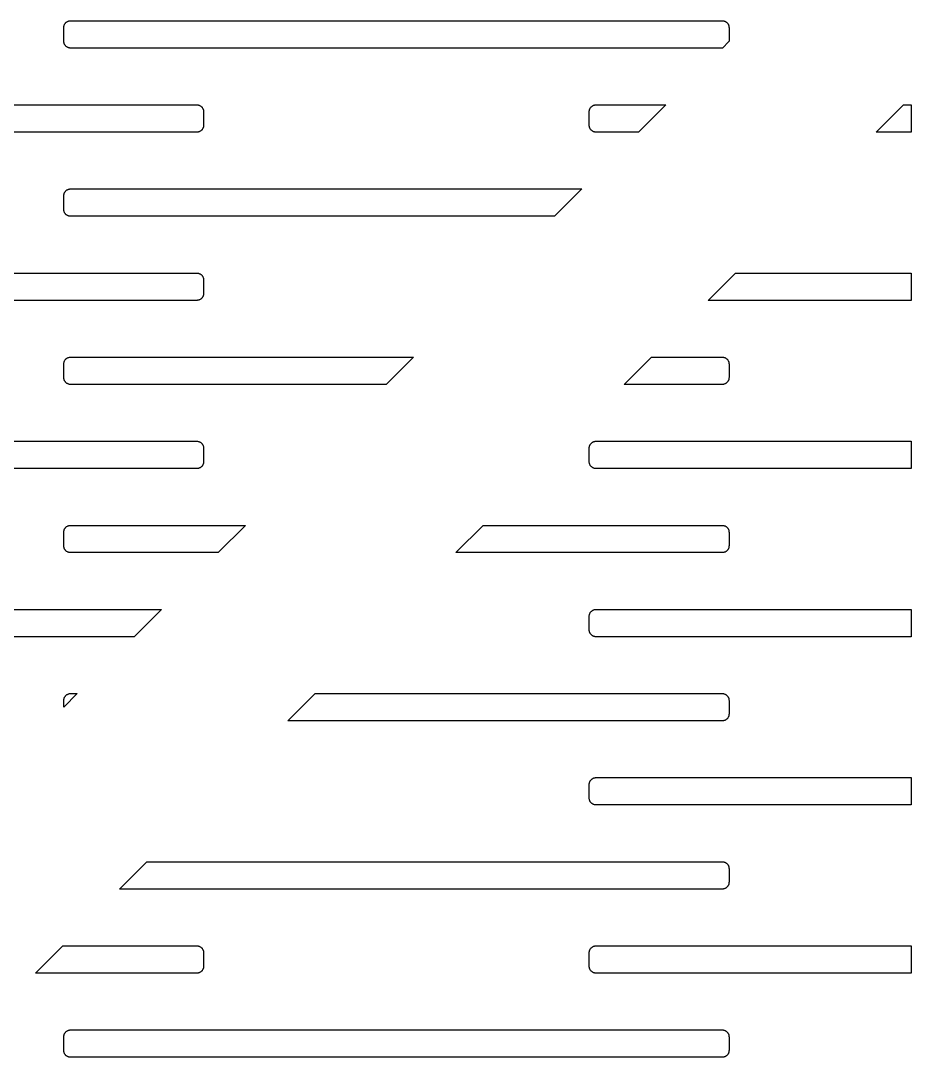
# Model space of a CAD drawing. Header units: metres. Extents: x -218 to 218, y -218 to 218.
# Drawn here: x -46.37 to -4, y -55.32 to -6.02 of the extents above; entities that cross this region are included whole.
import ezdxf

# ---------------------------------------------------------------- set-up
doc = ezdxf.new("R2010")
doc.units = ezdxf.units.M

msp = doc.modelspace()

# ---------------------------------------------------------------- linework, layer by layer
for p, q in [((-44.3222, -6.3472), (-44.3215, -6.32678)), ((-44.3222, -6.99719), (-44.3222, -6.3472)), ((-44.3215, -6.32678), (-44.3196, -6.30646)), ((-44.3196, -6.30646), (-44.3164, -6.2863)), ((-44.3164, -6.2863), (-44.312, -6.26637)), ((-44.312, -6.26637), (-44.3063, -6.24677)), ((-44.3063, -6.24677), (-44.2994, -6.22755)), ((-44.2994, -6.22755), (-44.2913, -6.20882)), ((-44.2913, -6.20882), (-44.282, -6.19063)), ((-44.282, -6.19063), (-44.2716, -6.17305)), ((-44.2716, -6.17305), (-44.2601, -6.15616)), ((-44.2601, -6.15616), (-44.2476, -6.14003)), ((-44.2476, -6.14003), (-44.2341, -6.12471)), ((-44.2341, -6.12471), (-44.2197, -6.11028)), ((-44.2197, -6.11028), (-44.2044, -6.09677)), ((-44.2044, -6.09677), (-44.1882, -6.08426)), ((-44.1882, -6.08426), (-44.1713, -6.07278)), ((-44.1713, -6.07278), (-44.1538, -6.06239)), ((-44.1538, -6.06239), (-44.1356, -6.05313)), ((-44.1356, -6.05313), (-44.1168, -6.04501)), ((-44.1168, -6.04501), (-44.0976, -6.0381)), ((-44.0976, -6.0381), (-44.078, -6.03241)), ((-44.078, -6.03241), (-44.0581, -6.02795)), ((-44.0581, -6.02795), (-44.0379, -6.02477)), ((-44.0379, -6.02477), (-44.0176, -6.02284)), ((-44.0176, -6.02284), (-43.9972, -6.0222)), ((-43.9972, -6.0222), (-12.9972, -6.0222)), ((-12.9972, -6.0222), (-12.9768, -6.02284)), ((-12.9768, -6.02284), (-12.9565, -6.02477)), ((-12.9565, -6.02477), (-12.9363, -6.02795)), ((-12.9363, -6.02795), (-12.9164, -6.03241)), ((-12.9164, -6.03241), (-12.8968, -6.0381)), ((-12.8968, -6.0381), (-12.8775, -6.04501)), ((-12.8775, -6.04501), (-12.8588, -6.05313)), ((-12.8588, -6.05313), (-12.8406, -6.06239)), ((-12.8406, -6.06239), (-12.823, -6.07278)), ((-12.823, -6.07278), (-12.8062, -6.08426)), ((-12.8062, -6.08426), (-12.79, -6.09677)), ((-12.79, -6.09677), (-12.7747, -6.11028)), ((-12.7747, -6.11028), (-12.7603, -6.12471)), ((-12.7603, -6.12471), (-12.7468, -6.14003)), ((-12.7468, -6.14003), (-12.7343, -6.15616)), ((-12.7343, -6.15616), (-12.7228, -6.17305)), ((-12.7228, -6.17305), (-12.7124, -6.19063)), ((-12.7124, -6.19063), (-12.7031, -6.20882)), ((-12.7031, -6.20882), (-12.695, -6.22755)), ((-12.695, -6.22755), (-12.6881, -6.24677)), ((-12.6881, -6.24677), (-12.6824, -6.26637)), ((-12.6824, -6.26637), (-12.6779, -6.2863)), ((-12.6779, -6.2863), (-12.6748, -6.30646)), ((-12.6748, -6.30646), (-12.6728, -6.32678)), ((-12.6728, -6.32678), (-12.6722, -6.3472)), ((-12.6722, -6.3472), (-12.6722, -6.99719)), ((-44.3215, -7.01759), (-44.3222, -6.99719)), ((-44.3196, -7.03793), (-44.3215, -7.01759)), ((-44.3164, -7.05809), (-44.3196, -7.03793)), ((-44.312, -7.07802), (-44.3164, -7.05809)), ((-44.3063, -7.09763), (-44.312, -7.07802)), ((-44.2994, -7.11684), (-44.3063, -7.09763)), ((-44.2913, -7.13557), (-44.2994, -7.11684)), ((-44.282, -7.15376), (-44.2913, -7.13557)), ((-44.2716, -7.17134), (-44.282, -7.15376)), ((-44.2601, -7.18822), (-44.2716, -7.17134)), ((-44.2476, -7.20436), (-44.2601, -7.18822)), ((-44.2341, -7.21967), (-44.2476, -7.20436)), ((-44.2197, -7.23412), (-44.2341, -7.21967)), ((-44.2044, -7.2476), (-44.2197, -7.23412)), ((-44.1882, -7.26012), (-44.2044, -7.2476)), ((-44.1713, -7.27161), (-44.1882, -7.26012)), ((-44.1538, -7.282), (-44.1713, -7.27161)), ((-44.1356, -7.29126), (-44.1538, -7.282)), ((-44.1168, -7.29938), (-44.1356, -7.29126)), ((-44.0976, -7.30629), (-44.1168, -7.29938)), ((-44.078, -7.31198), (-44.0976, -7.30629)), ((-44.0581, -7.31644), (-44.078, -7.31198)), ((-44.0379, -7.31963), (-44.0581, -7.31644)), ((-44.0176, -7.32155), (-44.0379, -7.31963)), ((-43.9972, -7.32219), (-44.0176, -7.32155)), ((-12.9972, -7.32219), (-43.9972, -7.32219)), ((-12.9785, -7.32161), (-12.9972, -7.32219)), ((-12.6728, -7.01593), (-12.9785, -7.32161)), ((-12.6722, -6.99719), (-12.6728, -7.01593)), ((-68.9972, -10.0222), (-37.9972, -10.0222)), ((-37.9972, -10.0222), (-37.9768, -10.0228)), ((-37.9768, -10.0228), (-37.9565, -10.0248)), ((-37.9565, -10.0248), (-37.9363, -10.028)), ((-37.9363, -10.028), (-37.9164, -10.0324)), ((-37.9164, -10.0324), (-37.8968, -10.0381)), ((-37.8968, -10.0381), (-37.8775, -10.045)), ((-37.8775, -10.045), (-37.8588, -10.0531)), ((-37.8588, -10.0531), (-37.8406, -10.0624)), ((-37.8406, -10.0624), (-37.8231, -10.0728)), ((-37.8231, -10.0728), (-37.8062, -10.0843)), ((-37.8062, -10.0843), (-37.79, -10.0968)), ((-37.79, -10.0968), (-37.7747, -10.1103)), ((-37.7747, -10.1103), (-37.7603, -10.1247)), ((-37.7603, -10.1247), (-37.7468, -10.14)), ((-37.7468, -10.14), (-37.7343, -10.1562)), ((-37.7343, -10.1562), (-37.7228, -10.173)), ((-37.7228, -10.173), (-37.7124, -10.1906)), ((-37.7124, -10.1906), (-37.7031, -10.2088)), ((-37.7031, -10.2088), (-37.695, -10.2276)), ((-37.695, -10.2276), (-37.6881, -10.2468)), ((-37.6881, -10.2468), (-37.6824, -10.2664)), ((-37.6824, -10.2664), (-37.6779, -10.2863)), ((-37.6779, -10.2863), (-37.6748, -10.3065)), ((-37.6748, -10.3065), (-37.6728, -10.3268)), ((-37.6728, -10.3268), (-37.6722, -10.3472)), ((-37.6722, -10.3472), (-37.6722, -10.9972)), ((-19.3222, -10.3472), (-19.3215, -10.3268)), ((-19.3222, -10.9972), (-19.3222, -10.3472)), ((-19.3215, -10.3268), (-19.3196, -10.3065)), ((-19.3196, -10.3065), (-19.3164, -10.2863)), ((-19.3164, -10.2863), (-19.312, -10.2664)), ((-19.312, -10.2664), (-19.3063, -10.2468)), ((-19.3063, -10.2468), (-19.2994, -10.2276)), ((-19.2994, -10.2276), (-19.2913, -10.2088)), ((-19.2913, -10.2088), (-19.282, -10.1906)), ((-19.282, -10.1906), (-19.2716, -10.173)), ((-19.2716, -10.173), (-19.2601, -10.1562)), ((-19.2601, -10.1562), (-19.2476, -10.14)), ((-19.2476, -10.14), (-19.2341, -10.1247)), ((-19.2341, -10.1247), (-19.2197, -10.1103)), ((-19.2197, -10.1103), (-19.2044, -10.0968)), ((-19.2044, -10.0968), (-19.1882, -10.0843)), ((-19.1882, -10.0843), (-19.1713, -10.0728)), ((-19.1713, -10.0728), (-19.1538, -10.0624)), ((-19.1538, -10.0624), (-19.1356, -10.0531)), ((-19.1356, -10.0531), (-19.1168, -10.045)), ((-19.1168, -10.045), (-19.0976, -10.0381)), ((-19.0976, -10.0381), (-19.078, -10.0324)), ((-19.078, -10.0324), (-19.0581, -10.028)), ((-19.0581, -10.028), (-19.0379, -10.0248)), ((-19.0379, -10.0248), (-19.0176, -10.0228)), ((-19.0176, -10.0228), (-18.9972, -10.0222)), ((-18.9972, -10.0222), (-15.679, -10.0222)), ((-15.679, -10.0222), (-16.979, -11.3222)), ((-5.66534, -11.3222), (-4.36534, -10.0222)), ((-4.36534, -10.0222), (-4, -10.0222)), ((-4, -10.0222), (-4, -11.3222)), ((-37.9972, -11.3222), (-68.9972, -11.3222)), ((-37.9768, -11.3215), (-37.9972, -11.3222)), ((-37.9565, -11.3196), (-37.9768, -11.3215)), ((-37.9363, -11.3164), (-37.9565, -11.3196)), ((-37.9164, -11.312), (-37.9363, -11.3164)), ((-37.8968, -11.3063), (-37.9164, -11.312)), ((-37.8775, -11.2994), (-37.8968, -11.3063)), ((-37.8588, -11.2913), (-37.8775, -11.2994)), ((-37.8406, -11.282), (-37.8588, -11.2913)), ((-37.8231, -11.2716), (-37.8406, -11.282)), ((-37.8062, -11.2601), (-37.8231, -11.2716)), ((-37.79, -11.2476), (-37.8062, -11.2601)), ((-37.7747, -11.2341), (-37.79, -11.2476)), ((-37.7603, -11.2197), (-37.7747, -11.2341)), ((-37.7468, -11.2044), (-37.7603, -11.2197)), ((-37.7343, -11.1882), (-37.7468, -11.2044)), ((-37.7228, -11.1713), (-37.7343, -11.1882)), ((-37.7124, -11.1538), (-37.7228, -11.1713)), ((-37.7031, -11.1356), (-37.7124, -11.1538)), ((-37.695, -11.1168), (-37.7031, -11.1356)), ((-37.6881, -11.0976), (-37.695, -11.1168)), ((-37.6824, -11.078), (-37.6881, -11.0976)), ((-37.6779, -11.0581), (-37.6824, -11.078)), ((-37.6748, -11.0379), (-37.6779, -11.0581)), ((-37.6728, -11.0176), (-37.6748, -11.0379)), ((-37.6722, -10.9972), (-37.6728, -11.0176)), ((-19.3215, -11.0176), (-19.3222, -10.9972)), ((-19.3196, -11.0379), (-19.3215, -11.0176)), ((-19.3164, -11.0581), (-19.3196, -11.0379)), ((-19.312, -11.078), (-19.3164, -11.0581)), ((-19.3063, -11.0976), (-19.312, -11.078)), ((-19.2994, -11.1168), (-19.3063, -11.0976)), ((-19.2913, -11.1356), (-19.2994, -11.1168)), ((-19.282, -11.1538), (-19.2913, -11.1356)), ((-19.2716, -11.1713), (-19.282, -11.1538)), ((-19.2601, -11.1882), (-19.2716, -11.1713)), ((-19.2476, -11.2044), (-19.2601, -11.1882)), ((-19.2341, -11.2197), (-19.2476, -11.2044)), ((-19.2197, -11.2341), (-19.2341, -11.2197)), ((-19.2044, -11.2476), (-19.2197, -11.2341)), ((-19.1882, -11.2601), (-19.2044, -11.2476)), ((-19.1713, -11.2716), (-19.1882, -11.2601)), ((-19.1538, -11.282), (-19.1713, -11.2716)), ((-19.1356, -11.2913), (-19.1538, -11.282)), ((-19.1168, -11.2994), (-19.1356, -11.2913)), ((-19.0976, -11.3063), (-19.1168, -11.2994)), ((-19.078, -11.312), (-19.0976, -11.3063)), ((-19.0581, -11.3164), (-19.078, -11.312)), ((-19.0379, -11.3196), (-19.0581, -11.3164)), ((-19.0176, -11.3215), (-19.0379, -11.3196)), ((-18.9972, -11.3222), (-19.0176, -11.3215)), ((-16.979, -11.3222), (-18.9972, -11.3222)), ((-4, -11.3222), (-5.66534, -11.3222)), ((-44.3196, -14.3065), (-44.3164, -14.2863)), ((-44.3164, -14.2863), (-44.312, -14.2664)), ((-44.312, -14.2664), (-44.3063, -14.2468)), ((-44.3063, -14.2468), (-44.2994, -14.2276)), ((-44.2994, -14.2276), (-44.2913, -14.2088)), ((-44.2913, -14.2088), (-44.282, -14.1906)), ((-44.282, -14.1906), (-44.2716, -14.173)), ((-44.2716, -14.173), (-44.2601, -14.1562)), ((-44.2601, -14.1562), (-44.2476, -14.14)), ((-44.2476, -14.14), (-44.2341, -14.1247)), ((-44.2341, -14.1247), (-44.2197, -14.1103)), ((-44.2197, -14.1103), (-44.2044, -14.0968)), ((-44.2044, -14.0968), (-44.1882, -14.0843)), ((-44.1882, -14.0843), (-44.1713, -14.0728)), ((-44.1713, -14.0728), (-44.1538, -14.0624)), ((-44.1538, -14.0624), (-44.1356, -14.0531)), ((-44.1356, -14.0531), (-44.1168, -14.045)), ((-44.1168, -14.045), (-44.0976, -14.0381)), ((-44.0976, -14.0381), (-44.078, -14.0324)), ((-44.078, -14.0324), (-44.0581, -14.028)), ((-44.0581, -14.028), (-44.0379, -14.0248)), ((-44.0379, -14.0248), (-44.0176, -14.0228)), ((-44.0176, -14.0228), (-43.9972, -14.0222)), ((-43.9972, -14.0222), (-19.679, -14.0222)), ((-19.679, -14.0222), (-20.979, -15.3222)), ((-44.3222, -14.3472), (-44.3215, -14.3268)), ((-44.3222, -14.9972), (-44.3222, -14.3472)), ((-44.3215, -14.3268), (-44.3196, -14.3065)), ((-44.3215, -15.0176), (-44.3222, -14.9972)), ((-44.3196, -15.0379), (-44.3215, -15.0176)), ((-44.3164, -15.0581), (-44.3196, -15.0379)), ((-44.312, -15.078), (-44.3164, -15.0581)), ((-44.3063, -15.0976), (-44.312, -15.078)), ((-44.2994, -15.1168), (-44.3063, -15.0976)), ((-44.2913, -15.1356), (-44.2994, -15.1168)), ((-44.282, -15.1538), (-44.2913, -15.1356)), ((-44.2716, -15.1713), (-44.282, -15.1538)), ((-44.2601, -15.1882), (-44.2716, -15.1713)), ((-44.2476, -15.2044), (-44.2601, -15.1882)), ((-44.2341, -15.2197), (-44.2476, -15.2044)), ((-44.2197, -15.2341), (-44.2341, -15.2197)), ((-44.2044, -15.2476), (-44.2197, -15.2341)), ((-44.1882, -15.2601), (-44.2044, -15.2476)), ((-44.1713, -15.2716), (-44.1882, -15.2601)), ((-44.1538, -15.282), (-44.1713, -15.2716)), ((-44.1356, -15.2913), (-44.1538, -15.282)), ((-44.1168, -15.2994), (-44.1356, -15.2913)), ((-44.0976, -15.3063), (-44.1168, -15.2994)), ((-44.078, -15.312), (-44.0976, -15.3063)), ((-44.0581, -15.3164), (-44.078, -15.312)), ((-44.0379, -15.3196), (-44.0581, -15.3164)), ((-44.0176, -15.3215), (-44.0379, -15.3196)), ((-43.9972, -15.3222), (-44.0176, -15.3215)), ((-20.979, -15.3222), (-43.9972, -15.3222)), ((-68.9972, -18.0222), (-37.9972, -18.0222)), ((-37.9972, -18.0222), (-37.9768, -18.0228)), ((-37.9768, -18.0228), (-37.9565, -18.0248)), ((-37.9565, -18.0248), (-37.9363, -18.028)), ((-37.9363, -18.028), (-37.9164, -18.0324)), ((-37.9164, -18.0324), (-37.8968, -18.0381)), ((-37.8968, -18.0381), (-37.8775, -18.045)), ((-37.8775, -18.045), (-37.8588, -18.0531)), ((-37.8588, -18.0531), (-37.8406, -18.0624)), ((-37.8406, -18.0624), (-37.8231, -18.0728)), ((-37.8231, -18.0728), (-37.8062, -18.0843)), ((-37.8062, -18.0843), (-37.79, -18.0968)), ((-37.79, -18.0968), (-37.7747, -18.1103)), ((-37.7747, -18.1103), (-37.7603, -18.1247)), ((-37.7603, -18.1247), (-37.7468, -18.14)), ((-37.7468, -18.14), (-37.7343, -18.1562)), ((-37.7343, -18.1562), (-37.7228, -18.173)), ((-37.7228, -18.173), (-37.7124, -18.1906)), ((-37.7124, -18.1906), (-37.7031, -18.2088)), ((-37.7031, -18.2088), (-37.695, -18.2276)), ((-37.695, -18.2276), (-37.6881, -18.2468)), ((-13.6653, -19.3222), (-12.3653, -18.0222)), ((-12.3653, -18.0222), (-4, -18.0222)), ((-4, -18.0222), (-4, -19.3222)), ((-37.6881, -18.2468), (-37.6824, -18.2664)), ((-37.6824, -18.2664), (-37.6779, -18.2863)), ((-37.6779, -18.2863), (-37.6748, -18.3065)), ((-37.6748, -18.3065), (-37.6728, -18.3268)), ((-37.6728, -18.3268), (-37.6722, -18.3472)), ((-37.6722, -18.3472), (-37.6722, -18.9972)), ((-37.7603, -19.2197), (-37.7747, -19.2341)), ((-37.7468, -19.2044), (-37.7603, -19.2197)), ((-37.7343, -19.1882), (-37.7468, -19.2044)), ((-37.7228, -19.1713), (-37.7343, -19.1882)), ((-37.7124, -19.1538), (-37.7228, -19.1713)), ((-37.7031, -19.1356), (-37.7124, -19.1538)), ((-37.695, -19.1168), (-37.7031, -19.1356)), ((-37.6881, -19.0976), (-37.695, -19.1168)), ((-37.6824, -19.078), (-37.6881, -19.0976)), ((-37.6779, -19.0581), (-37.6824, -19.078)), ((-37.6748, -19.0379), (-37.6779, -19.0581)), ((-37.6728, -19.0176), (-37.6748, -19.0379)), ((-37.6722, -18.9972), (-37.6728, -19.0176)), ((-37.9972, -19.3222), (-68.9972, -19.3222)), ((-37.9768, -19.3215), (-37.9972, -19.3222)), ((-37.9565, -19.3196), (-37.9768, -19.3215)), ((-37.9363, -19.3164), (-37.9565, -19.3196)), ((-37.9164, -19.312), (-37.9363, -19.3164)), ((-37.8968, -19.3063), (-37.9164, -19.312)), ((-37.8775, -19.2994), (-37.8968, -19.3063)), ((-37.8588, -19.2913), (-37.8775, -19.2994)), ((-37.8406, -19.282), (-37.8588, -19.2913)), ((-37.8231, -19.2716), (-37.8406, -19.282)), ((-37.8062, -19.2601), (-37.8231, -19.2716)), ((-37.79, -19.2476), (-37.8062, -19.2601)), ((-37.7747, -19.2341), (-37.79, -19.2476)), ((-4, -19.3222), (-13.6653, -19.3222)), ((-44.282, -22.1906), (-44.2716, -22.173)), ((-44.2716, -22.173), (-44.2601, -22.1562)), ((-44.2601, -22.1562), (-44.2476, -22.14)), ((-44.2476, -22.14), (-44.2341, -22.1247)), ((-44.2341, -22.1247), (-44.2197, -22.1103)), ((-44.2197, -22.1103), (-44.2044, -22.0968)), ((-44.2044, -22.0968), (-44.1882, -22.0843)), ((-44.1882, -22.0843), (-44.1713, -22.0728)), ((-44.1713, -22.0728), (-44.1538, -22.0624)), ((-44.1538, -22.0624), (-44.1356, -22.0531)), ((-44.1356, -22.0531), (-44.1168, -22.045)), ((-44.1168, -22.045), (-44.0976, -22.0381)), ((-44.0976, -22.0381), (-44.078, -22.0324)), ((-44.078, -22.0324), (-44.0581, -22.028)), ((-44.0581, -22.028), (-44.0379, -22.0248)), ((-44.0379, -22.0248), (-44.0176, -22.0228)), ((-44.0176, -22.0228), (-43.9972, -22.0222)), ((-43.9972, -22.0222), (-27.679, -22.0222)), ((-27.679, -22.0222), (-28.979, -23.3222)), ((-17.6653, -23.3222), (-16.3653, -22.0222)), ((-16.3653, -22.0222), (-12.9972, -22.0222)), ((-12.9972, -22.0222), (-12.9768, -22.0228)), ((-12.9768, -22.0228), (-12.9565, -22.0248)), ((-12.9565, -22.0248), (-12.9363, -22.028)), ((-12.9363, -22.028), (-12.9164, -22.0324)), ((-12.9164, -22.0324), (-12.8968, -22.0381)), ((-12.8968, -22.0381), (-12.8775, -22.045)), ((-12.8775, -22.045), (-12.8588, -22.0531)), ((-12.8588, -22.0531), (-12.8406, -22.0624)), ((-12.8406, -22.0624), (-12.823, -22.0728)), ((-12.823, -22.0728), (-12.8062, -22.0843)), ((-12.8062, -22.0843), (-12.79, -22.0968)), ((-12.79, -22.0968), (-12.7747, -22.1103)), ((-12.7747, -22.1103), (-12.7603, -22.1247)), ((-12.7603, -22.1247), (-12.7468, -22.14)), ((-12.7468, -22.14), (-12.7343, -22.1562)), ((-12.7343, -22.1562), (-12.7228, -22.173)), ((-12.7228, -22.173), (-12.7124, -22.1906)), ((-44.3222, -22.3472), (-44.3215, -22.3268)), ((-44.3222, -22.9972), (-44.3222, -22.3472)), ((-44.3215, -22.3268), (-44.3196, -22.3065)), ((-44.3196, -22.3065), (-44.3164, -22.2863)), ((-44.3164, -22.2863), (-44.312, -22.2664)), ((-44.312, -22.2664), (-44.3063, -22.2468)), ((-44.3063, -22.2468), (-44.2994, -22.2276)), ((-44.2994, -22.2276), (-44.2913, -22.2088)), ((-44.2913, -22.2088), (-44.282, -22.1906)), ((-12.7124, -22.1906), (-12.7031, -22.2088)), ((-12.7031, -22.2088), (-12.695, -22.2276)), ((-12.695, -22.2276), (-12.6881, -22.2468)), ((-12.6881, -22.2468), (-12.6824, -22.2664)), ((-12.6824, -22.2664), (-12.6779, -22.2863)), ((-12.6779, -22.2863), (-12.6748, -22.3065)), ((-12.6748, -22.3065), (-12.6728, -22.3268)), ((-12.6728, -22.3268), (-12.6722, -22.3472)), ((-12.6722, -22.3472), (-12.6722, -22.9972)), ((-44.3215, -23.0176), (-44.3222, -22.9972)), ((-44.3196, -23.0379), (-44.3215, -23.0176)), ((-44.3164, -23.0581), (-44.3196, -23.0379)), ((-44.312, -23.078), (-44.3164, -23.0581)), ((-44.3063, -23.0976), (-44.312, -23.078)), ((-44.2994, -23.1168), (-44.3063, -23.0976)), ((-44.2913, -23.1356), (-44.2994, -23.1168)), ((-44.282, -23.1538), (-44.2913, -23.1356)), ((-44.2716, -23.1713), (-44.282, -23.1538)), ((-12.7124, -23.1538), (-12.7228, -23.1713)), ((-12.7031, -23.1356), (-12.7124, -23.1538)), ((-12.695, -23.1168), (-12.7031, -23.1356)), ((-12.6881, -23.0976), (-12.695, -23.1168)), ((-12.6824, -23.078), (-12.6881, -23.0976)), ((-12.6779, -23.0581), (-12.6824, -23.078)), ((-12.6748, -23.0379), (-12.6779, -23.0581)), ((-12.6728, -23.0176), (-12.6748, -23.0379)), ((-12.6722, -22.9972), (-12.6728, -23.0176)), ((-44.2601, -23.1882), (-44.2716, -23.1713)), ((-44.2476, -23.2044), (-44.2601, -23.1882)), ((-44.2341, -23.2197), (-44.2476, -23.2044)), ((-44.2197, -23.2341), (-44.2341, -23.2197)), ((-44.2044, -23.2476), (-44.2197, -23.2341)), ((-44.1882, -23.2601), (-44.2044, -23.2476)), ((-44.1713, -23.2716), (-44.1882, -23.2601)), ((-44.1538, -23.282), (-44.1713, -23.2716)), ((-44.1356, -23.2913), (-44.1538, -23.282)), ((-44.1168, -23.2994), (-44.1356, -23.2913)), ((-44.0976, -23.3063), (-44.1168, -23.2994)), ((-44.078, -23.312), (-44.0976, -23.3063)), ((-44.0581, -23.3164), (-44.078, -23.312)), ((-44.0379, -23.3196), (-44.0581, -23.3164)), ((-44.0176, -23.3215), (-44.0379, -23.3196)), ((-43.9972, -23.3222), (-44.0176, -23.3215)), ((-28.979, -23.3222), (-43.9972, -23.3222)), ((-12.9972, -23.3222), (-17.6653, -23.3222)), ((-12.9768, -23.3215), (-12.9972, -23.3222)), ((-12.9565, -23.3196), (-12.9768, -23.3215)), ((-12.9363, -23.3164), (-12.9565, -23.3196)), ((-12.9164, -23.312), (-12.9363, -23.3164)), ((-12.8968, -23.3063), (-12.9164, -23.312)), ((-12.8775, -23.2994), (-12.8968, -23.3063)), ((-12.8588, -23.2913), (-12.8775, -23.2994)), ((-12.8406, -23.282), (-12.8588, -23.2913)), ((-12.823, -23.2716), (-12.8406, -23.282)), ((-12.8062, -23.2601), (-12.823, -23.2716)), ((-12.79, -23.2476), (-12.8062, -23.2601)), ((-12.7747, -23.2341), (-12.79, -23.2476)), ((-12.7603, -23.2197), (-12.7747, -23.2341)), ((-12.7468, -23.2044), (-12.7603, -23.2197)), ((-12.7343, -23.1882), (-12.7468, -23.2044)), ((-12.7228, -23.1713), (-12.7343, -23.1882)), ((-68.9972, -26.0222), (-37.9972, -26.0222)), ((-37.9972, -26.0222), (-37.9768, -26.0228)), ((-37.9768, -26.0228), (-37.9565, -26.0248)), ((-37.9565, -26.0248), (-37.9363, -26.028)), ((-37.9363, -26.028), (-37.9164, -26.0324)), ((-37.9164, -26.0324), (-37.8968, -26.0381)), ((-37.8968, -26.0381), (-37.8775, -26.045)), ((-37.8775, -26.045), (-37.8588, -26.0531)), ((-37.8588, -26.0531), (-37.8406, -26.0624)), ((-37.8406, -26.0624), (-37.8231, -26.0728)), ((-37.8231, -26.0728), (-37.8062, -26.0843)), ((-37.8062, -26.0843), (-37.79, -26.0968)), ((-37.79, -26.0968), (-37.7747, -26.1103)), ((-37.7747, -26.1103), (-37.7603, -26.1247)), ((-37.7603, -26.1247), (-37.7468, -26.14)), ((-19.2476, -26.14), (-19.2341, -26.1247)), ((-19.2341, -26.1247), (-19.2197, -26.1103)), ((-19.2197, -26.1103), (-19.2044, -26.0968)), ((-19.2044, -26.0968), (-19.1882, -26.0843)), ((-19.1882, -26.0843), (-19.1713, -26.0728)), ((-19.1713, -26.0728), (-19.1538, -26.0624)), ((-19.1538, -26.0624), (-19.1356, -26.0531)), ((-19.1356, -26.0531), (-19.1168, -26.045)), ((-19.1168, -26.045), (-19.0976, -26.0381)), ((-19.0976, -26.0381), (-19.078, -26.0324)), ((-19.078, -26.0324), (-19.0581, -26.028)), ((-19.0581, -26.028), (-19.0379, -26.0248)), ((-19.0379, -26.0248), (-19.0176, -26.0228)), ((-19.0176, -26.0228), (-18.9972, -26.0222)), ((-18.9972, -26.0222), (-4, -26.0222)), ((-4, -26.0222), (-4, -27.3222)), ((-37.7468, -26.14), (-37.7343, -26.1562)), ((-37.7343, -26.1562), (-37.7228, -26.173)), ((-37.7228, -26.173), (-37.7124, -26.1906)), ((-37.7124, -26.1906), (-37.7031, -26.2088)), ((-37.7031, -26.2088), (-37.695, -26.2276)), ((-37.695, -26.2276), (-37.6881, -26.2468)), ((-37.6881, -26.2468), (-37.6824, -26.2664)), ((-37.6824, -26.2664), (-37.6779, -26.2863)), ((-37.6779, -26.2863), (-37.6748, -26.3065)), ((-37.6748, -26.3065), (-37.6728, -26.3268)), ((-37.6728, -26.3268), (-37.6722, -26.3472)), ((-37.6722, -26.3472), (-37.6722, -26.9972)), ((-19.3222, -26.3472), (-19.3215, -26.3268)), ((-19.3222, -26.9972), (-19.3222, -26.3472)), ((-19.3215, -26.3268), (-19.3196, -26.3065)), ((-19.3196, -26.3065), (-19.3164, -26.2863)), ((-19.3164, -26.2863), (-19.312, -26.2664)), ((-19.312, -26.2664), (-19.3063, -26.2468)), ((-19.3063, -26.2468), (-19.2994, -26.2276)), ((-19.2994, -26.2276), (-19.2913, -26.2088)), ((-19.2913, -26.2088), (-19.282, -26.1906)), ((-19.282, -26.1906), (-19.2716, -26.173)), ((-19.2716, -26.173), (-19.2601, -26.1562)), ((-19.2601, -26.1562), (-19.2476, -26.14)), ((-37.6881, -27.0976), (-37.695, -27.1168)), ((-37.6824, -27.078), (-37.6881, -27.0976)), ((-37.6779, -27.0581), (-37.6824, -27.078)), ((-37.6748, -27.0379), (-37.6779, -27.0581)), ((-37.6728, -27.0176), (-37.6748, -27.0379)), ((-37.6722, -26.9972), (-37.6728, -27.0176)), ((-19.3215, -27.0176), (-19.3222, -26.9972)), ((-19.3196, -27.0379), (-19.3215, -27.0176)), ((-19.3164, -27.0581), (-19.3196, -27.0379)), ((-19.312, -27.078), (-19.3164, -27.0581)), ((-19.3063, -27.0976), (-19.312, -27.078)), ((-19.2994, -27.1168), (-19.3063, -27.0976)), ((-37.9972, -27.3222), (-68.9972, -27.3222)), ((-37.9768, -27.3215), (-37.9972, -27.3222)), ((-37.9565, -27.3196), (-37.9768, -27.3215)), ((-37.9363, -27.3164), (-37.9565, -27.3196)), ((-37.9164, -27.312), (-37.9363, -27.3164)), ((-37.8968, -27.3063), (-37.9164, -27.312)), ((-37.8775, -27.2994), (-37.8968, -27.3063)), ((-37.8588, -27.2913), (-37.8775, -27.2994)), ((-37.8406, -27.282), (-37.8588, -27.2913)), ((-37.8231, -27.2716), (-37.8406, -27.282)), ((-37.8062, -27.2601), (-37.8231, -27.2716)), ((-37.79, -27.2476), (-37.8062, -27.2601)), ((-37.7747, -27.2341), (-37.79, -27.2476)), ((-37.7603, -27.2197), (-37.7747, -27.2341)), ((-37.7468, -27.2044), (-37.7603, -27.2197)), ((-37.7343, -27.1882), (-37.7468, -27.2044)), ((-37.7228, -27.1713), (-37.7343, -27.1882)), ((-37.7124, -27.1538), (-37.7228, -27.1713)), ((-37.7031, -27.1356), (-37.7124, -27.1538)), ((-37.695, -27.1168), (-37.7031, -27.1356)), ((-19.2913, -27.1356), (-19.2994, -27.1168)), ((-19.282, -27.1538), (-19.2913, -27.1356)), ((-19.2716, -27.1713), (-19.282, -27.1538)), ((-19.2601, -27.1882), (-19.2716, -27.1713)), ((-19.2476, -27.2044), (-19.2601, -27.1882)), ((-19.2341, -27.2197), (-19.2476, -27.2044)), ((-19.2197, -27.2341), (-19.2341, -27.2197)), ((-19.2044, -27.2476), (-19.2197, -27.2341)), ((-19.1882, -27.2601), (-19.2044, -27.2476)), ((-19.1713, -27.2716), (-19.1882, -27.2601)), ((-19.1538, -27.282), (-19.1713, -27.2716)), ((-19.1356, -27.2913), (-19.1538, -27.282)), ((-19.1168, -27.2994), (-19.1356, -27.2913)), ((-19.0976, -27.3063), (-19.1168, -27.2994)), ((-19.078, -27.312), (-19.0976, -27.3063)), ((-19.0581, -27.3164), (-19.078, -27.312)), ((-19.0379, -27.3196), (-19.0581, -27.3164)), ((-19.0176, -27.3215), (-19.0379, -27.3196)), ((-18.9972, -27.3222), (-19.0176, -27.3215)), ((-4, -27.3222), (-18.9972, -27.3222)), ((-44.1882, -30.0843), (-44.1713, -30.0728)), ((-44.1713, -30.0728), (-44.1538, -30.0624)), ((-44.1538, -30.0624), (-44.1356, -30.0531)), ((-44.1356, -30.0531), (-44.1168, -30.045)), ((-44.1168, -30.045), (-44.0976, -30.0381)), ((-44.0976, -30.0381), (-44.078, -30.0324)), ((-44.078, -30.0324), (-44.0581, -30.028)), ((-44.0581, -30.028), (-44.0379, -30.0248)), ((-44.0379, -30.0248), (-44.0176, -30.0228)), ((-44.0176, -30.0228), (-43.9972, -30.0222)), ((-43.9972, -30.0222), (-35.679, -30.0222)), ((-35.679, -30.0222), (-36.979, -31.3222)), ((-25.6653, -31.3222), (-24.3653, -30.0222)), ((-24.3653, -30.0222), (-12.9972, -30.0222)), ((-12.9972, -30.0222), (-12.9768, -30.0228)), ((-12.9768, -30.0228), (-12.9565, -30.0248)), ((-12.9565, -30.0248), (-12.9363, -30.028)), ((-12.9363, -30.028), (-12.9164, -30.0324)), ((-12.9164, -30.0324), (-12.8968, -30.0381)), ((-12.8968, -30.0381), (-12.8775, -30.045)), ((-12.8775, -30.045), (-12.8588, -30.0531)), ((-12.8588, -30.0531), (-12.8406, -30.0624)), ((-12.8406, -30.0624), (-12.823, -30.0728)), ((-12.823, -30.0728), (-12.8062, -30.0843)), ((-44.3222, -30.3472), (-44.3215, -30.3268)), ((-44.3222, -30.9972), (-44.3222, -30.3472)), ((-44.3215, -30.3268), (-44.3196, -30.3065)), ((-44.3196, -30.3065), (-44.3164, -30.2863)), ((-44.3164, -30.2863), (-44.312, -30.2664)), ((-44.312, -30.2664), (-44.3063, -30.2468)), ((-44.3063, -30.2468), (-44.2994, -30.2276)), ((-44.2994, -30.2276), (-44.2913, -30.2088)), ((-44.2913, -30.2088), (-44.282, -30.1906)), ((-44.282, -30.1906), (-44.2716, -30.173)), ((-44.2716, -30.173), (-44.2601, -30.1562)), ((-44.2601, -30.1562), (-44.2476, -30.14)), ((-44.2476, -30.14), (-44.2341, -30.1247)), ((-44.2341, -30.1247), (-44.2197, -30.1103)), ((-44.2197, -30.1103), (-44.2044, -30.0968)), ((-44.2044, -30.0968), (-44.1882, -30.0843)), ((-12.8062, -30.0843), (-12.79, -30.0968)), ((-12.79, -30.0968), (-12.7747, -30.1103)), ((-12.7747, -30.1103), (-12.7603, -30.1247)), ((-12.7603, -30.1247), (-12.7468, -30.14)), ((-12.7468, -30.14), (-12.7343, -30.1562)), ((-12.7343, -30.1562), (-12.7228, -30.173)), ((-12.7228, -30.173), (-12.7124, -30.1906)), ((-12.7124, -30.1906), (-12.7031, -30.2088)), ((-12.7031, -30.2088), (-12.695, -30.2276)), ((-12.695, -30.2276), (-12.6881, -30.2468)), ((-12.6881, -30.2468), (-12.6824, -30.2664)), ((-12.6824, -30.2664), (-12.6779, -30.2863)), ((-12.6779, -30.2863), (-12.6748, -30.3065)), ((-12.6748, -30.3065), (-12.6728, -30.3268)), ((-12.6728, -30.3268), (-12.6722, -30.3472)), ((-12.6722, -30.3472), (-12.6722, -30.9972)), ((-44.3215, -31.0176), (-44.3222, -30.9972)), ((-44.3196, -31.0379), (-44.3215, -31.0176)), ((-44.3164, -31.0581), (-44.3196, -31.0379)), ((-44.312, -31.078), (-44.3164, -31.0581)), ((-12.6779, -31.0581), (-12.6824, -31.078)), ((-12.6748, -31.0379), (-12.6779, -31.0581)), ((-12.6728, -31.0176), (-12.6748, -31.0379)), ((-12.6722, -30.9972), (-12.6728, -31.0176)), ((-44.3063, -31.0976), (-44.312, -31.078)), ((-44.2994, -31.1168), (-44.3063, -31.0976)), ((-44.2913, -31.1356), (-44.2994, -31.1168)), ((-44.282, -31.1538), (-44.2913, -31.1356)), ((-44.2716, -31.1713), (-44.282, -31.1538)), ((-44.2601, -31.1882), (-44.2716, -31.1713)), ((-44.2476, -31.2044), (-44.2601, -31.1882)), ((-44.2341, -31.2197), (-44.2476, -31.2044)), ((-44.2197, -31.2341), (-44.2341, -31.2197)), ((-44.2044, -31.2476), (-44.2197, -31.2341)), ((-44.1882, -31.2601), (-44.2044, -31.2476)), ((-44.1713, -31.2716), (-44.1882, -31.2601)), ((-44.1538, -31.282), (-44.1713, -31.2716)), ((-44.1356, -31.2913), (-44.1538, -31.282)), ((-44.1168, -31.2994), (-44.1356, -31.2913)), ((-44.0976, -31.3063), (-44.1168, -31.2994)), ((-44.078, -31.312), (-44.0976, -31.3063)), ((-44.0581, -31.3164), (-44.078, -31.312)), ((-44.0379, -31.3196), (-44.0581, -31.3164)), ((-44.0176, -31.3215), (-44.0379, -31.3196)), ((-43.9972, -31.3222), (-44.0176, -31.3215)), ((-36.979, -31.3222), (-43.9972, -31.3222)), ((-12.9972, -31.3222), (-25.6653, -31.3222)), ((-12.9768, -31.3215), (-12.9972, -31.3222)), ((-12.9565, -31.3196), (-12.9768, -31.3215)), ((-12.9363, -31.3164), (-12.9565, -31.3196)), ((-12.9164, -31.312), (-12.9363, -31.3164)), ((-12.8968, -31.3063), (-12.9164, -31.312)), ((-12.8775, -31.2994), (-12.8968, -31.3063)), ((-12.8588, -31.2913), (-12.8775, -31.2994)), ((-12.8406, -31.282), (-12.8588, -31.2913)), ((-12.823, -31.2716), (-12.8406, -31.282)), ((-12.8062, -31.2601), (-12.823, -31.2716)), ((-12.79, -31.2476), (-12.8062, -31.2601)), ((-12.7747, -31.2341), (-12.79, -31.2476)), ((-12.7603, -31.2197), (-12.7747, -31.2341)), ((-12.7468, -31.2044), (-12.7603, -31.2197)), ((-12.7343, -31.1882), (-12.7468, -31.2044)), ((-12.7228, -31.1713), (-12.7343, -31.1882)), ((-12.7124, -31.1538), (-12.7228, -31.1713)), ((-12.7031, -31.1356), (-12.7124, -31.1538)), ((-12.695, -31.1168), (-12.7031, -31.1356)), ((-12.6881, -31.0976), (-12.695, -31.1168)), ((-12.6824, -31.078), (-12.6881, -31.0976)), ((-68.9972, -34.0222), (-39.679, -34.0222)), ((-39.679, -34.0222), (-40.979, -35.3222)), ((-19.3222, -34.3472), (-19.3215, -34.3268)), ((-19.3222, -34.9972), (-19.3222, -34.3472)), ((-19.3215, -34.3268), (-19.3196, -34.3065)), ((-19.3196, -34.3065), (-19.3164, -34.2863)), ((-19.3164, -34.2863), (-19.312, -34.2664)), ((-19.312, -34.2664), (-19.3063, -34.2468)), ((-19.3063, -34.2468), (-19.2994, -34.2276)), ((-19.2994, -34.2276), (-19.2913, -34.2088)), ((-19.2913, -34.2088), (-19.282, -34.1906)), ((-19.282, -34.1906), (-19.2716, -34.173)), ((-19.2716, -34.173), (-19.2601, -34.1562)), ((-19.2601, -34.1562), (-19.2476, -34.14)), ((-19.2476, -34.14), (-19.2341, -34.1247)), ((-19.2341, -34.1247), (-19.2197, -34.1103)), ((-19.2197, -34.1103), (-19.2044, -34.0968)), ((-19.2044, -34.0968), (-19.1882, -34.0843)), ((-19.1882, -34.0843), (-19.1713, -34.0728)), ((-19.1713, -34.0728), (-19.1538, -34.0624)), ((-19.1538, -34.0624), (-19.1356, -34.0531)), ((-19.1356, -34.0531), (-19.1168, -34.045)), ((-19.1168, -34.045), (-19.0976, -34.0381)), ((-19.0976, -34.0381), (-19.078, -34.0324)), ((-19.078, -34.0324), (-19.0581, -34.028)), ((-19.0581, -34.028), (-19.0379, -34.0248)), ((-19.0379, -34.0248), (-19.0176, -34.0228)), ((-19.0176, -34.0228), (-18.9972, -34.0222)), ((-18.9972, -34.0222), (-4, -34.0222)), ((-4, -34.0222), (-4, -35.3222)), ((-19.3215, -35.0176), (-19.3222, -34.9972)), ((-40.979, -35.3222), (-68.9972, -35.3222)), ((-19.3196, -35.0379), (-19.3215, -35.0176)), ((-19.3164, -35.0581), (-19.3196, -35.0379)), ((-19.312, -35.078), (-19.3164, -35.0581)), ((-19.3063, -35.0976), (-19.312, -35.078)), ((-19.2994, -35.1168), (-19.3063, -35.0976)), ((-19.2913, -35.1356), (-19.2994, -35.1168)), ((-19.282, -35.1538), (-19.2913, -35.1356)), ((-19.2716, -35.1713), (-19.282, -35.1538)), ((-19.2601, -35.1882), (-19.2716, -35.1713)), ((-19.2476, -35.2044), (-19.2601, -35.1882)), ((-19.2341, -35.2197), (-19.2476, -35.2044)), ((-19.2197, -35.2341), (-19.2341, -35.2197)), ((-19.2044, -35.2476), (-19.2197, -35.2341)), ((-19.1882, -35.2601), (-19.2044, -35.2476)), ((-19.1713, -35.2716), (-19.1882, -35.2601)), ((-19.1538, -35.282), (-19.1713, -35.2716)), ((-19.1356, -35.2913), (-19.1538, -35.282)), ((-19.1168, -35.2994), (-19.1356, -35.2913)), ((-19.0976, -35.3063), (-19.1168, -35.2994)), ((-19.078, -35.312), (-19.0976, -35.3063)), ((-19.0581, -35.3164), (-19.078, -35.312)), ((-19.0379, -35.3196), (-19.0581, -35.3164)), ((-19.0176, -35.3215), (-19.0379, -35.3196)), ((-18.9972, -35.3222), (-19.0176, -35.3215)), ((-4, -35.3222), (-18.9972, -35.3222)), ((-43.679, -38.0222), (-44.3222, -38.6653)), ((-44.3222, -38.3472), (-44.3215, -38.3268)), ((-44.3222, -38.6653), (-44.3222, -38.3472)), ((-44.3215, -38.3268), (-44.3196, -38.3065)), ((-44.3196, -38.3065), (-44.3164, -38.2863)), ((-44.3164, -38.2863), (-44.312, -38.2664)), ((-44.312, -38.2664), (-44.3063, -38.2468)), ((-44.3063, -38.2468), (-44.2994, -38.2276)), ((-44.2994, -38.2276), (-44.2913, -38.2088)), ((-44.2913, -38.2088), (-44.282, -38.1906)), ((-44.282, -38.1906), (-44.2716, -38.173)), ((-44.2716, -38.173), (-44.2601, -38.1562)), ((-44.2601, -38.1562), (-44.2476, -38.14)), ((-44.2476, -38.14), (-44.2341, -38.1247)), ((-44.2341, -38.1247), (-44.2197, -38.1103)), ((-44.2197, -38.1103), (-44.2044, -38.0968)), ((-44.2044, -38.0968), (-44.1882, -38.0843)), ((-44.1882, -38.0843), (-44.1713, -38.0728)), ((-44.1713, -38.0728), (-44.1538, -38.0624)), ((-44.1538, -38.0624), (-44.1356, -38.0531)), ((-44.1356, -38.0531), (-44.1168, -38.045)), ((-44.1168, -38.045), (-44.0976, -38.0381)), ((-44.0976, -38.0381), (-44.078, -38.0324)), ((-44.078, -38.0324), (-44.0581, -38.028)), ((-44.0581, -38.028), (-44.0379, -38.0248)), ((-44.0379, -38.0248), (-44.0176, -38.0228)), ((-44.0176, -38.0228), (-43.9972, -38.0222)), ((-43.9972, -38.0222), (-43.679, -38.0222)), ((-33.6653, -39.3222), (-32.3653, -38.0222)), ((-32.3653, -38.0222), (-12.9972, -38.0222)), ((-12.9972, -38.0222), (-12.9768, -38.0228)), ((-12.9768, -38.0228), (-12.9565, -38.0248)), ((-12.9565, -38.0248), (-12.9363, -38.028)), ((-12.9363, -38.028), (-12.9164, -38.0324)), ((-12.9164, -38.0324), (-12.8968, -38.0381)), ((-12.8968, -38.0381), (-12.8775, -38.045)), ((-12.8775, -38.045), (-12.8588, -38.0531)), ((-12.8588, -38.0531), (-12.8406, -38.0624)), ((-12.8406, -38.0624), (-12.823, -38.0728)), ((-12.823, -38.0728), (-12.8062, -38.0843)), ((-12.8062, -38.0843), (-12.79, -38.0968)), ((-12.79, -38.0968), (-12.7747, -38.1103)), ((-12.7747, -38.1103), (-12.7603, -38.1247)), ((-12.7603, -38.1247), (-12.7468, -38.14)), ((-12.7468, -38.14), (-12.7343, -38.1562)), ((-12.7343, -38.1562), (-12.7228, -38.173)), ((-12.7228, -38.173), (-12.7124, -38.1906)), ((-12.7124, -38.1906), (-12.7031, -38.2088)), ((-12.7031, -38.2088), (-12.695, -38.2276)), ((-12.695, -38.2276), (-12.6881, -38.2468)), ((-12.6881, -38.2468), (-12.6824, -38.2664)), ((-12.6824, -38.2664), (-12.6779, -38.2863)), ((-12.6779, -38.2863), (-12.6748, -38.3065)), ((-12.6748, -38.3065), (-12.6728, -38.3268)), ((-12.6728, -38.3268), (-12.6722, -38.3472)), ((-12.6722, -38.3472), (-12.6722, -38.9972)), ((-12.9972, -39.3222), (-33.6653, -39.3222)), ((-12.9768, -39.3215), (-12.9972, -39.3222)), ((-12.9565, -39.3196), (-12.9768, -39.3215)), ((-12.9363, -39.3164), (-12.9565, -39.3196)), ((-12.9164, -39.312), (-12.9363, -39.3164)), ((-12.8968, -39.3063), (-12.9164, -39.312)), ((-12.8775, -39.2994), (-12.8968, -39.3063)), ((-12.8588, -39.2913), (-12.8775, -39.2994)), ((-12.8406, -39.282), (-12.8588, -39.2913)), ((-12.823, -39.2716), (-12.8406, -39.282)), ((-12.8062, -39.2601), (-12.823, -39.2716)), ((-12.79, -39.2476), (-12.8062, -39.2601)), ((-12.7747, -39.2341), (-12.79, -39.2476)), ((-12.7603, -39.2197), (-12.7747, -39.2341)), ((-12.7468, -39.2044), (-12.7603, -39.2197)), ((-12.7343, -39.1882), (-12.7468, -39.2044)), ((-12.7228, -39.1713), (-12.7343, -39.1882)), ((-12.7124, -39.1538), (-12.7228, -39.1713)), ((-12.7031, -39.1356), (-12.7124, -39.1538)), ((-12.695, -39.1168), (-12.7031, -39.1356)), ((-12.6881, -39.0976), (-12.695, -39.1168)), ((-12.6824, -39.078), (-12.6881, -39.0976)), ((-12.6779, -39.0581), (-12.6824, -39.078)), ((-12.6748, -39.0379), (-12.6779, -39.0581)), ((-12.6728, -39.0176), (-12.6748, -39.0379)), ((-12.6722, -38.9972), (-12.6728, -39.0176)), ((-19.3222, -42.3472), (-19.3215, -42.3268)), ((-19.3222, -42.9972), (-19.3222, -42.3472)), ((-19.3215, -42.3268), (-19.3196, -42.3065)), ((-19.3196, -42.3065), (-19.3164, -42.2863)), ((-19.3164, -42.2863), (-19.312, -42.2664)), ((-19.312, -42.2664), (-19.3063, -42.2468)), ((-19.3063, -42.2468), (-19.2994, -42.2276)), ((-19.2994, -42.2276), (-19.2913, -42.2088)), ((-19.2913, -42.2088), (-19.282, -42.1906)), ((-19.282, -42.1906), (-19.2716, -42.173)), ((-19.2716, -42.173), (-19.2601, -42.1562)), ((-19.2601, -42.1562), (-19.2476, -42.14)), ((-19.2476, -42.14), (-19.2341, -42.1247)), ((-19.2341, -42.1247), (-19.2197, -42.1103)), ((-19.2197, -42.1103), (-19.2044, -42.0968)), ((-19.2044, -42.0968), (-19.1882, -42.0843)), ((-19.1882, -42.0843), (-19.1713, -42.0728)), ((-19.1713, -42.0728), (-19.1538, -42.0624)), ((-19.1538, -42.0624), (-19.1356, -42.0531)), ((-19.1356, -42.0531), (-19.1168, -42.045)), ((-19.1168, -42.045), (-19.0976, -42.0381)), ((-19.0976, -42.0381), (-19.078, -42.0324)), ((-19.078, -42.0324), (-19.0581, -42.028)), ((-19.0581, -42.028), (-19.0379, -42.0248)), ((-19.0379, -42.0248), (-19.0176, -42.0228)), ((-19.0176, -42.0228), (-18.9972, -42.0222)), ((-18.9972, -42.0222), (-4, -42.0222)), ((-4, -42.0222), (-4, -43.3222)), ((-19.3215, -43.0176), (-19.3222, -42.9972)), ((-19.3196, -43.0379), (-19.3215, -43.0176)), ((-19.3164, -43.0581), (-19.3196, -43.0379)), ((-19.312, -43.078), (-19.3164, -43.0581)), ((-19.3063, -43.0976), (-19.312, -43.078)), ((-19.2994, -43.1168), (-19.3063, -43.0976)), ((-19.2913, -43.1356), (-19.2994, -43.1168)), ((-19.282, -43.1538), (-19.2913, -43.1356)), ((-19.2716, -43.1713), (-19.282, -43.1538)), ((-19.2601, -43.1882), (-19.2716, -43.1713)), ((-19.2476, -43.2044), (-19.2601, -43.1882)), ((-19.2341, -43.2197), (-19.2476, -43.2044)), ((-19.2197, -43.2341), (-19.2341, -43.2197)), ((-19.2044, -43.2476), (-19.2197, -43.2341)), ((-19.1882, -43.2601), (-19.2044, -43.2476)), ((-19.1713, -43.2716), (-19.1882, -43.2601)), ((-19.1538, -43.282), (-19.1713, -43.2716)), ((-19.1356, -43.2913), (-19.1538, -43.282)), ((-19.1168, -43.2994), (-19.1356, -43.2913)), ((-19.0976, -43.3063), (-19.1168, -43.2994)), ((-19.078, -43.312), (-19.0976, -43.3063)), ((-19.0581, -43.3164), (-19.078, -43.312)), ((-19.0379, -43.3196), (-19.0581, -43.3164)), ((-19.0176, -43.3215), (-19.0379, -43.3196)), ((-18.9972, -43.3222), (-19.0176, -43.3215)), ((-4, -43.3222), (-18.9972, -43.3222)), ((-41.6653, -47.3222), (-40.3653, -46.0222)), ((-40.3653, -46.0222), (-12.9972, -46.0222)), ((-12.9972, -46.0222), (-12.9768, -46.0228)), ((-12.9768, -46.0228), (-12.9565, -46.0248)), ((-12.9565, -46.0248), (-12.9363, -46.028)), ((-12.9363, -46.028), (-12.9164, -46.0324)), ((-12.9164, -46.0324), (-12.8968, -46.0381)), ((-12.8968, -46.0381), (-12.8775, -46.045)), ((-12.8775, -46.045), (-12.8588, -46.0531)), ((-12.8588, -46.0531), (-12.8406, -46.0624)), ((-12.8406, -46.0624), (-12.823, -46.0728)), ((-12.823, -46.0728), (-12.8062, -46.0843)), ((-12.8062, -46.0843), (-12.79, -46.0968)), ((-12.79, -46.0968), (-12.7747, -46.1103)), ((-12.7747, -46.1103), (-12.7603, -46.1247)), ((-12.7603, -46.1247), (-12.7468, -46.14)), ((-12.7468, -46.14), (-12.7343, -46.1562)), ((-12.7343, -46.1562), (-12.7228, -46.173)), ((-12.7228, -46.173), (-12.7124, -46.1906)), ((-12.7124, -46.1906), (-12.7031, -46.2088)), ((-12.7031, -46.2088), (-12.695, -46.2276)), ((-12.695, -46.2276), (-12.6881, -46.2468)), ((-12.6881, -46.2468), (-12.6824, -46.2664)), ((-12.6824, -46.2664), (-12.6779, -46.2863)), ((-12.6779, -46.2863), (-12.6748, -46.3065)), ((-12.6748, -46.3065), (-12.6728, -46.3268)), ((-12.6728, -46.3268), (-12.6722, -46.3472)), ((-12.6722, -46.3472), (-12.6722, -46.9972)), ((-12.9972, -47.3222), (-41.6653, -47.3222)), ((-12.9768, -47.3215), (-12.9972, -47.3222)), ((-12.9565, -47.3196), (-12.9768, -47.3215)), ((-12.9363, -47.3164), (-12.9565, -47.3196)), ((-12.9164, -47.312), (-12.9363, -47.3164)), ((-12.8968, -47.3063), (-12.9164, -47.312)), ((-12.8775, -47.2994), (-12.8968, -47.3063)), ((-12.8588, -47.2913), (-12.8775, -47.2994)), ((-12.8406, -47.282), (-12.8588, -47.2913)), ((-12.823, -47.2716), (-12.8406, -47.282)), ((-12.8062, -47.2601), (-12.823, -47.2716)), ((-12.79, -47.2476), (-12.8062, -47.2601)), ((-12.7747, -47.2341), (-12.79, -47.2476)), ((-12.7603, -47.2197), (-12.7747, -47.2341)), ((-12.7468, -47.2044), (-12.7603, -47.2197)), ((-12.7343, -47.1882), (-12.7468, -47.2044)), ((-12.7228, -47.1713), (-12.7343, -47.1882)), ((-12.7124, -47.1538), (-12.7228, -47.1713)), ((-12.7031, -47.1356), (-12.7124, -47.1538)), ((-12.695, -47.1168), (-12.7031, -47.1356)), ((-12.6881, -47.0976), (-12.695, -47.1168)), ((-12.6824, -47.078), (-12.6881, -47.0976)), ((-12.6779, -47.0581), (-12.6824, -47.078)), ((-12.6748, -47.0379), (-12.6779, -47.0581)), ((-12.6728, -47.0176), (-12.6748, -47.0379)), ((-12.6722, -46.9972), (-12.6728, -47.0176)), ((-45.6653, -51.3222), (-44.3653, -50.0222)), ((-44.3653, -50.0222), (-37.9972, -50.0222)), ((-37.9972, -50.0222), (-37.9768, -50.0228)), ((-37.9768, -50.0228), (-37.9565, -50.0248)), ((-37.9565, -50.0248), (-37.9363, -50.028)), ((-37.9363, -50.028), (-37.9164, -50.0324)), ((-37.9164, -50.0324), (-37.8968, -50.0381)), ((-37.8968, -50.0381), (-37.8775, -50.045)), ((-37.8775, -50.045), (-37.8588, -50.0531)), ((-37.8588, -50.0531), (-37.8406, -50.0624)), ((-37.8406, -50.0624), (-37.8231, -50.0728)), ((-37.8231, -50.0728), (-37.8062, -50.0843)), ((-37.8062, -50.0843), (-37.79, -50.0968)), ((-37.79, -50.0968), (-37.7747, -50.1103)), ((-37.7747, -50.1103), (-37.7603, -50.1247)), ((-37.7603, -50.1247), (-37.7468, -50.14)), ((-37.7468, -50.14), (-37.7343, -50.1562)), ((-37.7343, -50.1562), (-37.7228, -50.173)), ((-37.7228, -50.173), (-37.7124, -50.1906)), ((-37.7124, -50.1906), (-37.7031, -50.2088)), ((-37.7031, -50.2088), (-37.695, -50.2276)), ((-37.695, -50.2276), (-37.6881, -50.2468)), ((-37.6881, -50.2468), (-37.6824, -50.2664)), ((-37.6824, -50.2664), (-37.6779, -50.2863)), ((-19.3164, -50.2863), (-19.312, -50.2664)), ((-19.312, -50.2664), (-19.3063, -50.2468)), ((-19.3063, -50.2468), (-19.2994, -50.2276)), ((-19.2994, -50.2276), (-19.2913, -50.2088)), ((-19.2913, -50.2088), (-19.282, -50.1906)), ((-19.282, -50.1906), (-19.2716, -50.173)), ((-19.2716, -50.173), (-19.2601, -50.1562)), ((-19.2601, -50.1562), (-19.2476, -50.14)), ((-19.2476, -50.14), (-19.2341, -50.1247)), ((-19.2341, -50.1247), (-19.2197, -50.1103)), ((-19.2197, -50.1103), (-19.2044, -50.0968)), ((-19.2044, -50.0968), (-19.1882, -50.0843)), ((-19.1882, -50.0843), (-19.1713, -50.0728)), ((-19.1713, -50.0728), (-19.1538, -50.0624)), ((-19.1538, -50.0624), (-19.1356, -50.0531)), ((-19.1356, -50.0531), (-19.1168, -50.045)), ((-19.1168, -50.045), (-19.0976, -50.0381)), ((-19.0976, -50.0381), (-19.078, -50.0324)), ((-19.078, -50.0324), (-19.0581, -50.028)), ((-19.0581, -50.028), (-19.0379, -50.0248)), ((-19.0379, -50.0248), (-19.0176, -50.0228)), ((-19.0176, -50.0228), (-18.9972, -50.0222)), ((-18.9972, -50.0222), (-4, -50.0222)), ((-4, -50.0222), (-4, -51.3222)), ((-37.6779, -50.2863), (-37.6748, -50.3065)), ((-37.6748, -50.3065), (-37.6728, -50.3268)), ((-37.6728, -50.3268), (-37.6722, -50.3472)), ((-37.6722, -50.3472), (-37.6722, -50.9972)), ((-19.3222, -50.3472), (-19.3215, -50.3268)), ((-19.3222, -50.9972), (-19.3222, -50.3472)), ((-19.3215, -50.3268), (-19.3196, -50.3065)), ((-19.3196, -50.3065), (-19.3164, -50.2863)), ((-37.8231, -51.2716), (-37.8406, -51.282)), ((-37.8062, -51.2601), (-37.8231, -51.2716)), ((-37.79, -51.2476), (-37.8062, -51.2601)), ((-37.7747, -51.2341), (-37.79, -51.2476)), ((-37.7603, -51.2197), (-37.7747, -51.2341)), ((-37.7468, -51.2044), (-37.7603, -51.2197)), ((-37.7343, -51.1882), (-37.7468, -51.2044)), ((-37.7228, -51.1713), (-37.7343, -51.1882)), ((-37.7124, -51.1538), (-37.7228, -51.1713)), ((-37.7031, -51.1356), (-37.7124, -51.1538)), ((-37.695, -51.1168), (-37.7031, -51.1356)), ((-37.6881, -51.0976), (-37.695, -51.1168)), ((-37.6824, -51.078), (-37.6881, -51.0976)), ((-37.6779, -51.0581), (-37.6824, -51.078)), ((-37.6748, -51.0379), (-37.6779, -51.0581)), ((-37.6728, -51.0176), (-37.6748, -51.0379)), ((-37.6722, -50.9972), (-37.6728, -51.0176)), ((-19.3215, -51.0176), (-19.3222, -50.9972)), ((-19.3196, -51.0379), (-19.3215, -51.0176)), ((-19.3164, -51.0581), (-19.3196, -51.0379)), ((-19.312, -51.078), (-19.3164, -51.0581)), ((-19.3063, -51.0976), (-19.312, -51.078)), ((-19.2994, -51.1168), (-19.3063, -51.0976)), ((-19.2913, -51.1356), (-19.2994, -51.1168)), ((-19.282, -51.1538), (-19.2913, -51.1356)), ((-19.2716, -51.1713), (-19.282, -51.1538)), ((-19.2601, -51.1882), (-19.2716, -51.1713)), ((-19.2476, -51.2044), (-19.2601, -51.1882)), ((-19.2341, -51.2197), (-19.2476, -51.2044)), ((-19.2197, -51.2341), (-19.2341, -51.2197)), ((-19.2044, -51.2476), (-19.2197, -51.2341)), ((-19.1882, -51.2601), (-19.2044, -51.2476)), ((-19.1713, -51.2716), (-19.1882, -51.2601)), ((-19.1538, -51.282), (-19.1713, -51.2716)), ((-37.9972, -51.3222), (-45.6653, -51.3222)), ((-37.9768, -51.3215), (-37.9972, -51.3222)), ((-37.9565, -51.3196), (-37.9768, -51.3215)), ((-37.9363, -51.3164), (-37.9565, -51.3196)), ((-37.9164, -51.312), (-37.9363, -51.3164)), ((-37.8968, -51.3063), (-37.9164, -51.312)), ((-37.8775, -51.2994), (-37.8968, -51.3063)), ((-37.8588, -51.2913), (-37.8775, -51.2994)), ((-37.8406, -51.282), (-37.8588, -51.2913)), ((-19.1356, -51.2913), (-19.1538, -51.282)), ((-19.1168, -51.2994), (-19.1356, -51.2913)), ((-19.0976, -51.3063), (-19.1168, -51.2994)), ((-19.078, -51.312), (-19.0976, -51.3063)), ((-19.0581, -51.3164), (-19.078, -51.312)), ((-19.0379, -51.3196), (-19.0581, -51.3164)), ((-19.0176, -51.3215), (-19.0379, -51.3196)), ((-18.9972, -51.3222), (-19.0176, -51.3215)), ((-4, -51.3222), (-18.9972, -51.3222)), ((-44.3063, -54.2468), (-44.2994, -54.2276)), ((-44.2994, -54.2276), (-44.2913, -54.2088)), ((-44.2913, -54.2088), (-44.282, -54.1906)), ((-44.282, -54.1906), (-44.2716, -54.173)), ((-44.2716, -54.173), (-44.2601, -54.1562)), ((-44.2601, -54.1562), (-44.2476, -54.14)), ((-44.2476, -54.14), (-44.2341, -54.1247)), ((-44.2341, -54.1247), (-44.2197, -54.1103)), ((-44.2197, -54.1103), (-44.2044, -54.0968)), ((-44.2044, -54.0968), (-44.1882, -54.0843)), ((-44.1882, -54.0843), (-44.1713, -54.0728)), ((-44.1713, -54.0728), (-44.1538, -54.0624)), ((-44.1538, -54.0624), (-44.1356, -54.0531)), ((-44.1356, -54.0531), (-44.1168, -54.045)), ((-44.1168, -54.045), (-44.0976, -54.0381)), ((-44.0976, -54.0381), (-44.078, -54.0324)), ((-44.078, -54.0324), (-44.0581, -54.028)), ((-44.0581, -54.028), (-44.0379, -54.0248)), ((-44.0379, -54.0248), (-44.0176, -54.0228)), ((-44.0176, -54.0228), (-43.9972, -54.0222)), ((-43.9972, -54.0222), (-12.9972, -54.0222)), ((-12.9972, -54.0222), (-12.9768, -54.0228)), ((-12.9768, -54.0228), (-12.9565, -54.0248)), ((-12.9565, -54.0248), (-12.9363, -54.028)), ((-12.9363, -54.028), (-12.9164, -54.0324)), ((-12.9164, -54.0324), (-12.8968, -54.0381)), ((-12.8968, -54.0381), (-12.8775, -54.045)), ((-12.8775, -54.045), (-12.8588, -54.0531)), ((-12.8588, -54.0531), (-12.8406, -54.0624)), ((-12.8406, -54.0624), (-12.823, -54.0728)), ((-12.823, -54.0728), (-12.8062, -54.0843)), ((-12.8062, -54.0843), (-12.79, -54.0968)), ((-12.79, -54.0968), (-12.7747, -54.1103)), ((-12.7747, -54.1103), (-12.7603, -54.1247)), ((-12.7603, -54.1247), (-12.7468, -54.14)), ((-12.7468, -54.14), (-12.7343, -54.1562)), ((-12.7343, -54.1562), (-12.7228, -54.173)), ((-12.7228, -54.173), (-12.7124, -54.1906)), ((-12.7124, -54.1906), (-12.7031, -54.2088)), ((-12.7031, -54.2088), (-12.695, -54.2276)), ((-12.695, -54.2276), (-12.6881, -54.2468)), ((-44.3222, -54.3472), (-44.3215, -54.3268)), ((-44.3222, -54.9972), (-44.3222, -54.3472)), ((-44.3215, -54.3268), (-44.3196, -54.3065)), ((-44.3196, -54.3065), (-44.3164, -54.2863)), ((-44.3164, -54.2863), (-44.312, -54.2664)), ((-44.312, -54.2664), (-44.3063, -54.2468)), ((-12.6881, -54.2468), (-12.6824, -54.2664)), ((-12.6824, -54.2664), (-12.6779, -54.2863)), ((-12.6779, -54.2863), (-12.6748, -54.3065)), ((-12.6748, -54.3065), (-12.6728, -54.3268)), ((-12.6728, -54.3268), (-12.6722, -54.3472)), ((-12.6722, -54.3472), (-12.6722, -54.9972)), ((-44.3215, -55.0176), (-44.3222, -54.9972)), ((-44.3196, -55.0379), (-44.3215, -55.0176)), ((-44.3164, -55.0581), (-44.3196, -55.0379)), ((-44.312, -55.078), (-44.3164, -55.0581)), ((-44.3063, -55.0976), (-44.312, -55.078)), ((-44.2994, -55.1168), (-44.3063, -55.0976)), ((-44.2913, -55.1356), (-44.2994, -55.1168)), ((-44.282, -55.1538), (-44.2913, -55.1356)), ((-44.2716, -55.1713), (-44.282, -55.1538)), ((-44.2601, -55.1882), (-44.2716, -55.1713)), ((-44.2476, -55.2044), (-44.2601, -55.1882)), ((-44.2341, -55.2197), (-44.2476, -55.2044)), ((-12.7468, -55.2044), (-12.7603, -55.2197)), ((-12.7343, -55.1882), (-12.7468, -55.2044)), ((-12.7228, -55.1713), (-12.7343, -55.1882)), ((-12.7124, -55.1538), (-12.7228, -55.1713)), ((-12.7031, -55.1356), (-12.7124, -55.1538)), ((-12.695, -55.1168), (-12.7031, -55.1356)), ((-12.6881, -55.0976), (-12.695, -55.1168)), ((-12.6824, -55.078), (-12.6881, -55.0976)), ((-12.6779, -55.0581), (-12.6824, -55.078)), ((-12.6748, -55.0379), (-12.6779, -55.0581)), ((-12.6728, -55.0176), (-12.6748, -55.0379)), ((-12.6722, -54.9972), (-12.6728, -55.0176)), ((-44.2197, -55.2341), (-44.2341, -55.2197)), ((-44.2044, -55.2476), (-44.2197, -55.2341)), ((-44.1882, -55.2601), (-44.2044, -55.2476)), ((-44.1713, -55.2716), (-44.1882, -55.2601)), ((-44.1538, -55.282), (-44.1713, -55.2716)), ((-44.1356, -55.2913), (-44.1538, -55.282)), ((-44.1168, -55.2994), (-44.1356, -55.2913)), ((-44.0976, -55.3063), (-44.1168, -55.2994)), ((-44.078, -55.312), (-44.0976, -55.3063)), ((-44.0581, -55.3164), (-44.078, -55.312)), ((-44.0379, -55.3196), (-44.0581, -55.3164)), ((-44.0176, -55.3215), (-44.0379, -55.3196)), ((-43.9972, -55.3222), (-44.0176, -55.3215)), ((-12.9972, -55.3222), (-43.9972, -55.3222)), ((-12.9768, -55.3215), (-12.9972, -55.3222)), ((-12.9565, -55.3196), (-12.9768, -55.3215)), ((-12.9363, -55.3164), (-12.9565, -55.3196)), ((-12.9164, -55.312), (-12.9363, -55.3164)), ((-12.8968, -55.3063), (-12.9164, -55.312)), ((-12.8775, -55.2994), (-12.8968, -55.3063)), ((-12.8588, -55.2913), (-12.8775, -55.2994)), ((-12.8406, -55.282), (-12.8588, -55.2913)), ((-12.823, -55.2716), (-12.8406, -55.282)), ((-12.8062, -55.2601), (-12.823, -55.2716)), ((-12.79, -55.2476), (-12.8062, -55.2601)), ((-12.7747, -55.2341), (-12.79, -55.2476)), ((-12.7603, -55.2197), (-12.7747, -55.2341))]:
    msp.add_line(p, q)

doc.saveas('drawing.dxf')
